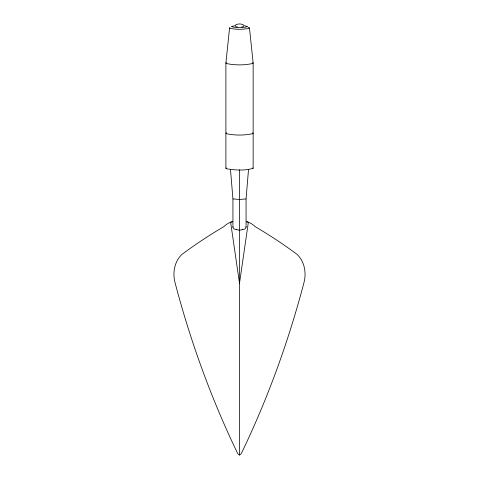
<?xml version="1.0" encoding="UTF-8"?>
<svg xmlns="http://www.w3.org/2000/svg" width="479" height="479" viewBox="0 0 479 479"><rect width="100%" height="100%" fill="white"/><g stroke="black" fill="none" stroke-linecap="round" stroke-linejoin="round"><path stroke-width="0.72" d="M248.499 169.68L246.062 198.917L239.5 199.474L232.938 198.917L230.501 169.68M229.92 27.632L229.573 27.962L225.896 63.048L225.896 168.309L226.357 168.722C235.045 170.201 244.733 170.889 253.146 168.309L253.146 63.048L249.469 27.962L248.14 27.321M232.992 225.908C232.399 228.363 234.65 229.992 236.836 229.261M249.469 27.962L249.128 28.291C242.877 29.632 236.159 29.638 229.914 28.291L229.573 27.962M226.363 62.599L225.896 63.048L226.357 63.503C234.92 65.348 244.116 65.342 252.678 63.497L253.146 63.048L252.684 62.593M226.363 132.773L225.896 133.222L226.357 133.677C234.92 135.521 244.116 135.515 252.678 133.671L253.146 133.222L252.684 132.767M225.896 168.309L226.363 167.895M235.423 25.046C237.835 23.567 241.212 23.567 243.625 25.046M232.345 221.753L230.621 222.196A21.07 21.07 0 0 0 223.741 226.705A470.001 470.001 0 0 0 181.924 254.397C174.566 261.354 172.464 272.575 174.919 282.167C190.265 340.713 210.94 397.887 237.165 452.451L238.117 454.068L239.5 455.05L240.883 454.068L241.835 452.451C268.06 397.887 288.735 340.713 304.081 282.167C306.542 272.569 304.422 261.366 297.082 254.385A470.001 470.001 0 0 0 255.265 226.699A21.07 21.07 0 0 0 248.379 222.196L246.655 221.753M243.583 26.626L241.62 26.95M242.781 229.609L239.5 230.231L236.219 229.609M235.452 25.585L231.363 26.489L233.746 27.225L239.512 27.531L245.284 27.225L247.679 26.483L243.607 25.585M237.416 26.95L235.458 26.626M242.164 229.261C244.35 229.986 246.571 228.327 246.008 225.908M252.684 167.895L253.146 168.309M246.062 198.983L246.062 225.19M246.062 226.645L246.062 227.184M239.5 169.74L239.5 455.05M232.938 198.983L232.938 225.19M232.938 226.645L232.938 227.184M232.369 221.807A31.961 31.961 0 0 0 230.621 222.196L239.5 283.287L248.379 222.196A31.961 31.961 0 0 0 246.631 221.807"/></g></svg>
